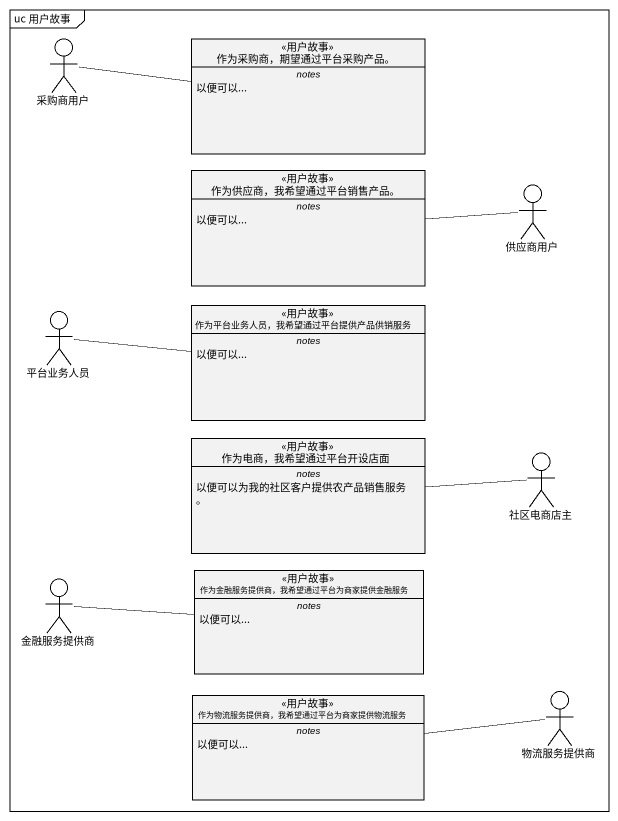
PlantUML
@startuml
mainframe uc 用户故事
allowmixing
hide circle
hide empty members
actor 采购商用户
class "作为采购商，期望通过平台采购产品。" as 作为采购商_期望通过平台采购产品 <<用户故事>> {
  -- notes --
  以便可以...
}
class "作为供应商，我希望通过平台销售产品。" as 作为供应商_我希望通过平台销售产品 <<用户故事>> {
  -- notes --
  以便可以...
}
actor 供应商用户
class "作为平台业务人员，我希望通过平台提供产品供销服务" as 作为平台业务人员_我希望通过平台提供产品供销服务 <<用户故事>> {
  -- notes --
  以便可以...
}
actor 平台业务人员
class "作为电商，我希望通过平台开设店面" as 作为电商_我希望通过平台开设店面 <<用户故事>> {
  -- notes --
  以便可以为我的社区客户提供农产品销售服务。
}
actor 社区电商店主
class "作为金融服务提供商，我希望通过平台为商家提供金融服务" as 作为金融服务提供商_我希望通过平台为商家提供金融服务 <<用户故事>> {
  -- notes --
  以便可以...
}
actor 金融服务提供商
class "作为物流服务提供商，我希望通过平台为商家提供物流服务" as 作为物流服务提供商_我希望通过平台为商家提供物流服务 <<用户故事>> {
  -- notes --
  以便可以...
}
actor 物流服务提供商
采购商用户 -right- 作为采购商_期望通过平台采购产品
供应商用户 -left- 作为供应商_我希望通过平台销售产品
平台业务人员 -right- 作为平台业务人员_我希望通过平台提供产品供销服务
社区电商店主 -left- 作为电商_我希望通过平台开设店面
金融服务提供商 -right- 作为金融服务提供商_我希望通过平台为商家提供金融服务
物流服务提供商 -left- 作为物流服务提供商_我希望通过平台为商家提供物流服务
@enduml
